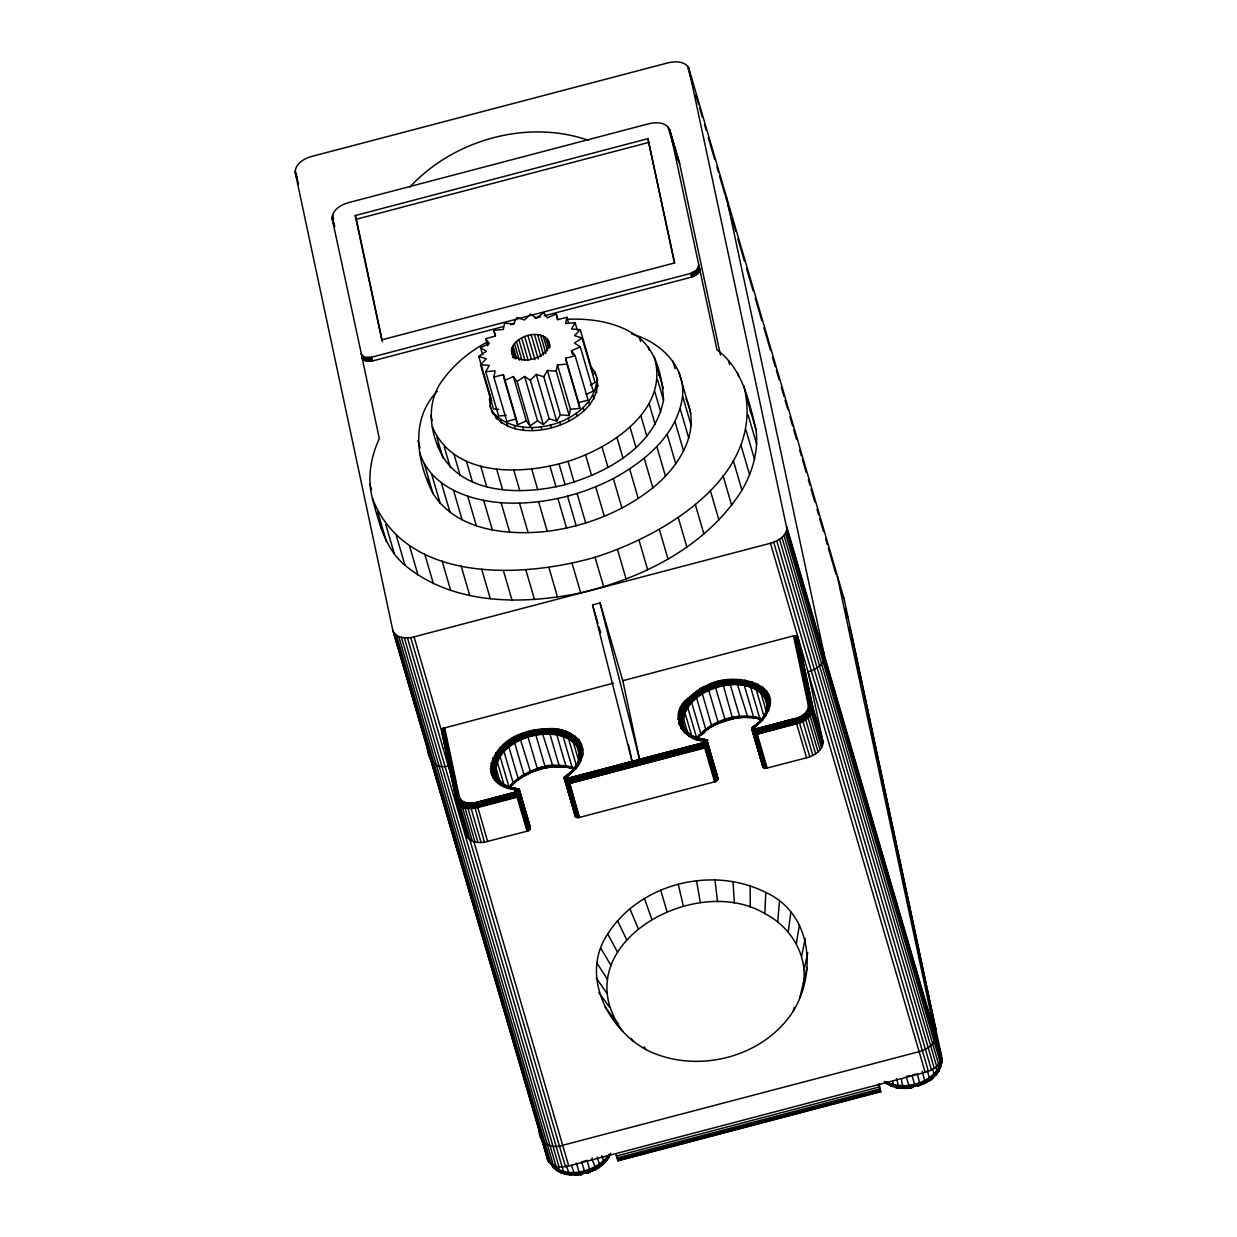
<?xml version="1.0" encoding="UTF-8"?>
<svg xmlns="http://www.w3.org/2000/svg" width="1237" height="1237" viewBox="0 0 1237 1237"><rect width="100%" height="100%" fill="white"/><g stroke="black" fill="none" stroke-linecap="round" stroke-linejoin="round"><path stroke-width="1.5" d="M508.361 787.149C465.127 765.394 522.308 725.887 549.738 730.804C563.639 730.356 582.952 738.458 580.663 755.158C580.864 757.662 576.488 765.286 579.256 760.183C585.719 756.936 582.813 745.014 579.04 740.066C565.897 725.81 543.692 727.294 526.622 732.35C492.372 738.659 470.849 786.948 519.354 790.211L517.112 797.216L477.714 807.56C470.508 809.431 459.314 809.369 456.484 800.911L441.686 731.454L442.815 728.407L613.428 683.164M580.988 756.688L578.7 747.643L581.591 744.427M710.378 726.49C711.863 723.057 719.3 725.454 718.017 721.929L708.94 690.895C706.636 678.649 692.813 695.766 687.787 698.426C666.975 713.965 683.303 743.313 706.961 740.948L705.678 746.452L715.914 781.459L579.581 817.41L576.086 817.1L574.726 813.42M941.11 1065.722L938.481 1071.505L941.11 1065.722L941.481 1055.841L844.005 598.584L688.576 67.556C684.2 60.969 674.907 61.17 668.057 62.84L311.616 156.465C304.147 158.537 294.483 163.995 295.318 172.964L392.794 630.221L547.512 1159.316C550.341 1167.774 561.536 1167.836 568.742 1165.965L925.183 1072.355C932.25 1070.33 940.398 1065.877 941.62 1057.929L786.902 528.833L688.576 67.556M941.62 1061.021L940.661 1064.81L941.604 1063.109L941.403 1056.862L941.805 1062.181L939.285 1068.768M846.525 618.036L847.561 616.753L845.319 608.712M940.661 1063.48L941.821 1061.238L940.615 1056.754M763.492 718.125C790.83 683.412 730.402 670.052 706.636 685.947M362.364 358.452L332.243 219.135C331.408 210.166 341.072 204.708 348.54 202.636L648.698 123.793C655.904 121.922 667.099 121.984 669.928 130.442L717.012 349.932C742.556 368.595 748.864 400.742 755.993 429.579C758.791 450.763 752.483 471.946 741.968 490.208C706.683 546.182 643.426 577.973 580.71 592.863C522.169 605.017 453.546 605.156 405.025 565.34C385.063 548.579 378.924 522.509 372.43 498.496C367.064 478.456 370.698 457.211 379.326 438.625L362.054 357.586L365.673 360.957L372.662 360.91L503.212 326.614M722.114 681.015L732.227 717.398C735.056 720.8 727.124 716.95 725.037 720.027M578.359 761.652C588.518 716.981 513.247 729.907 498.867 754.4C493.872 761.002 491.615 770.558 496.47 777.857C500.459 782.835 502.624 784.521 497.212 778.475C496.253 777.331 494.537 777.284 493.254 777.841M574.587 811.503L565.108 779.109M443.928 727.727L458.741 797.185C461.092 804.251 470.447 804.297 476.461 802.736L519.54 791.154L476.353 802.287C470.88 803.633 463.442 803.787 459.948 798.514L457.489 800.633L457.211 802.844M473.725 802.828L484.363 842.227L527.055 831.202L529.343 830.027L530.317 827.909L519.169 789.191C513.154 787.227 511.809 790.613 519.277 789.84L513.819 789.098L519.354 790.211M564.35 730.835L562.835 735.644L572.02 767.172C583.075 771.702 547.403 761.482 544.759 767.141C539.904 764.265 520.282 780.98 523.916 774.501L514.685 742.973L511.963 738.814M686.319 733.68C667.81 698.317 723.521 677.319 750.395 685.715C763.894 684.571 771.78 715.574 766.291 698.812C766.229 697.08 767.651 695.673 769.198 695.148M764.342 716.517L767.481 706.915L770.311 705.075M534.508 730.278L545.331 767.605L537.43 769.306M597.1 1167.481C602.697 1168.733 597.1 1158.698 597.208 1157.09M803.401 983.832C808.055 954.902 790.319 926.575 764.883 913.633L765.78 892.449C712.636 865.513 640.07 883.28 607.707 933.966C580.215 974.895 607.073 1027.916 646.054 1049.687C695.581 1074.783 763.214 1058.223 793.365 1011C817.24 971.741 811.379 913.107 765.78 892.449M484.363 842.227C478.348 843.046 470.709 842.49 467.138 836.846L456.484 800.911L457.164 798.298L459.375 796.968L444.578 727.511M622.706 1031.302C561.258 946.954 694.359 871.049 764.883 913.633M850.515 632.88L850.175 627.53M767.435 703.235L768.208 701.193L770.435 699.956M941.604 1063.109L941.573 1058.779L940.228 1056.645M698.58 735.366C701.518 735.799 706.265 732.242 705.693 729.072L696.617 698.039L693.215 693.741M685.87 398.53C702.044 431.342 678.278 467.431 652.858 487.795C622.659 511.886 585.441 526.452 547.233 531.322C506.984 535.714 456.7 530.719 432.919 493.377C416.761 461.262 409.849 419.513 437.279 391.248M519.045 735.226L530.627 772.089L523.854 776.156M777.671 921.921L779.496 901.34M497.552 779.789C484.409 740.576 559.433 717.46 578.792 748.617M567.597 319.239C592.631 318.296 619.196 322.44 639.575 337.995C657.156 353.04 662.46 378.043 663.527 400.108C654.698 446.634 607.042 472.735 565.093 484.641C522.277 495.573 457.906 495.712 438.408 447.516C428.713 425.466 427.662 399.072 443.186 379.357C454.644 363.941 469.735 351.354 486.682 342.34M593.451 1169.614C598.198 1170.867 591.255 1159.347 592.09 1158.002M917.251 1073.515L920.297 1085.421L919.632 1084.663L925.214 1082.932L922.276 1071.288M600.285 1165.038C605.774 1166.12 602.775 1157.956 601.739 1155.791M927.286 1080.751C933.44 1081.988 935.791 1073.097 931.909 1069.077M762.332 761.08L763.059 767.156L765.997 768.332L806.586 757.786C814.054 755.714 823.703 750.256 822.883 741.288L808.07 671.83C815.539 669.758 825.187 664.3 824.368 655.316L726.165 196.126M788.247 932.018L790.845 912.179M516.417 779.959L517.839 780.13L518.087 778.351L508.84 746.839L505.624 743.004M372.43 498.496C405.875 583.709 522.261 578.158 595.043 557.268C666.202 534.817 766.43 474.498 743.824 385.99M700.173 735.366L700.699 733.386L691.622 702.338L687.787 698.426M730.062 679.793L730.448 685.252L739.803 717.073L748.447 716.795M542.455 729.072L542.842 734.515L553.047 766.693L544.898 767.528L530.627 772.089L518.226 779.279L511.484 784.768L515.504 781.305M518.829 789.345L514.128 788.835C527.565 790.026 510.154 789.283 507.773 787.134C472.503 774.377 502.933 737.066 526.916 733.185C547.929 723.258 596.528 733.139 577.432 764.899C563.732 778.831 580.416 765.301 581.235 759.611M360.972 353.89L364.59 357.261L371.579 357.215L690.509 273.439L696.787 270.006L698.658 265.197M544.249 315.837L691.591 277.134L697.854 273.702L699.74 268.877M762.023 720.723L754.972 726.737L766.043 715.604M796.319 943.645L799.504 924.642M602.388 1164.96L606.408 1160.955L606.609 1157.755L609.114 1154.214M933.115 1075.633C937.862 1076.329 937.569 1070.206 935.744 1067.485M419.683 452.603C430.29 486.667 468.668 500.227 501.078 502.717C539.811 505.268 578.901 496.284 613.336 478.549C645.204 461.246 677.799 434.172 682.561 395.979C685.36 365.549 659.275 341.335 631.767 334.036M699.57 689.535L702.446 694.189L711.692 726.057L704.41 730.851M493.872 377.099L503.335 374.61L516.293 418.956L506.845 421.43L493.872 377.099L495.125 370.822L485.662 371.703L498.635 416.049L506.196 415.338M490.764 408.535L489.496 399.628L490.409 394.99M511.5 350.04C514.298 334.732 545.13 326.924 549.305 344.35C546.491 359.658 515.674 367.466 511.5 350.04L513.664 357.431M569.19 415.57L556.217 371.239L557.47 364.961L566.917 364.08L579.89 408.411L570.427 409.292L569.19 415.57L560.376 414.812L556.727 421.106L549.166 418.74L536.193 374.394L530.395 380.269L543.368 424.616L549.166 418.74M487.842 346.02L485.677 338.629L495.125 336.139L493.888 330.31L503.335 329.429L504.588 323.151L513.386 323.908L517.035 317.615L524.596 319.981L530.41 314.105L536.209 317.924L543.77 312.853L547.419 317.847L556.233 313.935L557.47 319.764L566.933 317.29L565.68 323.568L575.128 322.671L577.292 330.063M492.805 414.039L491.939 411.086C518.891 445.212 596.883 422.435 596.837 377.486C605.511 425.312 504.634 454.103 489.898 405.566M501.325 785.139C505.067 782.433 510.989 790.922 498.279 781.32C480.095 761.636 508.129 738.133 527.086 733.68C545.594 726.737 581.916 728.284 581.096 754.864C582.488 759.982 570.845 768.904 578.437 764.883M715.914 781.459L717.862 779.48L717.646 777.362L706.729 739.912C699.57 738.412 700.822 740.762 706.961 740.948M392.794 630.221C395.624 638.679 406.818 638.74 414.024 636.869L770.465 543.244C777.532 541.234 785.681 536.765 786.902 528.833M794.185 635.741L808.983 705.198C809.678 712.682 801.622 717.244 795.391 718.975L752.189 730.046L763.275 767.466L751.864 728.052L755.374 725.408L751.864 728.052L752.189 730.046L795.283 718.527C801.267 716.872 808.983 712.497 808.318 705.322L793.52 635.864L796.69 636.158L798.128 637.828M801.622 956.402L805.21 938.357M941.651 1060.295C936.007 1082.53 904.881 1091.622 885.692 1081.571L887.841 1084.277L891.475 1084.416M602.929 1162.363L604.661 1162.223L608.295 1158.219L609.3 1155.142C597.595 1171.98 569.917 1180.021 552.939 1166.769L552.583 1165.888C568.525 1178.567 593.544 1171.594 606.609 1157.755M938.976 1070.855L938.264 1063.944M511.948 784.799L513.092 782.65L504.016 751.617L500.181 747.689M793.365 1011L794.108 1007.49M606.826 1159.517C601.692 1164.589 586.462 1175.645 581.328 1173.001L580.447 1174.686L574.849 1174.949L571.432 1165.347M901.618 1078.618C901.294 1087.771 906.443 1089.843 911.901 1087.431C909.52 1090.091 906.644 1078.85 906.505 1076.345L910.123 1075.587M804.004 969.947L807.761 952.877M579.828 756.348L579.813 757.724L578.792 747.148L572.886 739.587L568.309 736.695L562.804 734.546L549.707 732.613L535.126 734.036L520.792 738.613L514.221 741.937L503.304 750.179L496.315 759.688L494.568 764.59L494.862 773.945L497.661 779.31L494.862 773.945L491.074 773.341M759.796 722.825L759.966 721.125L761.497 720.614M432.362 426.827C453.979 477.899 523.127 475.178 568.046 461.339C611.31 447.794 670.129 409.524 654.187 356.766M799.813 997.656L807.112 967.782M732.783 718.79L740.855 716.749L732.35 717.831L718.125 722.362L705.786 729.521L696.879 737.963M471.111 803.076L471.158 808.55L481.1 842.536M924.828 1083.426L929.745 1079.824L927.379 1070.361M578.359 762.1C593.513 700.389 453.592 744.055 504.65 785.201M765.966 712.775C776.728 667.284 700.977 680.195 686.272 704.935C678.495 712.899 680.659 729.443 687.927 732.783C686.288 730.711 684.061 726.985 680.86 728.578M766.059 713.301C781.614 649.935 639.715 694.56 692.674 736.726C659.553 717.816 698.843 684.556 722.315 682.608C743.87 675 783.5 690.261 763.399 717.63M765.981 712.28L768.842 710.347M767.481 706.915C767.388 710.1 768.177 695.179 764.064 693.648C755.792 684.046 741.984 682.468 730.077 683.427C708.554 685.02 673.299 702.693 684.355 728.763M910.417 1087.957L925.23 1081.803L933.734 1076.113M737.824 679.484L737.577 684.958L747.813 717.352M550.218 728.763L549.97 734.237L559.047 765.27L560.593 766.399L552.583 766.878M607.63 1158.744L609.81 1154.863M608.295 1158.219L610.738 1153.317M615.639 1153.657L618.067 1160.832L618.083 1159.919M879.213 1083.535L880.713 1091.854L878.285 1084.663M919.045 1085.545L899.175 1087.168L890.145 1085.096L889.357 1083.488M468.591 803.014L468.003 808.472L477.946 842.459M575.87 766.105L578.916 760.477M575.793 766.507L579.256 760.183M763.399 717.151L766.693 711.028M485.662 371.703L489.311 365.425L480.513 364.652L493.47 408.983L498.758 409.447M556.727 421.106L543.77 376.759L547.419 370.466L556.217 371.239M575.128 322.671L571.479 328.965L580.292 329.738L593.265 374.069M745.2 680.087L744.349 685.499L753.426 716.548L754.539 717.908L756.008 717.027M578.267 817.611L568.185 782.696L705.167 747.287L569.638 783.423L578.931 817.549L568.03 782.604L577.648 817.595L567.273 782.124L577.06 817.502L566.84 781.815L705.971 745.896L567.489 782.263L569.638 783.423L704.719 747.937L705.585 746.607L567.489 782.263C557.098 777.934 577.091 769.507 564.381 778.382L568.881 774.64L564.288 777.949M557.593 729.351L556.635 734.283L565.989 766.291L573.489 768.61M940.553 1059.088L941.249 1057.743L941.697 1059.769M732.845 718.805L718.125 723.506M912.612 1087.447L899.608 1087.725L890.145 1085.096M580.029 755.915L582.72 754.354M609.315 1156.023L604.661 1162.223M605.96 1161.512L609.145 1156.842M934.847 1075.51L939.486 1069.294M935.559 1075.216L937.816 1072.031L937.027 1072.433M936.146 1074.783L939.316 1070.113M466.256 802.658L465.081 808.024L475.023 842.01M572.143 770.852L576.597 765.193M572.082 771.223L576.983 765.007M759.781 721.465L764.049 716.022M759.688 721.867L764.451 715.79M759.704 722.315C790.737 691.05 740.051 670.81 714.553 684.015C690.447 687.772 660.079 725.81 695.936 737.824M760.724 721.65C794.927 680.999 723.459 669.604 699.926 689.875C687.03 696.895 672.418 713.177 681.479 728.361C689.102 742.138 721.295 740.917 701.812 739.51L706.868 740.484M566.778 767.141L568.402 766.306M751.941 681.572L750.55 686.86L759.626 717.908L761.25 719.331M513.092 782.65L509.087 787.273L499.825 755.776L495.805 752.73M509.18 787.783L518.195 778.846L524.04 774.98M509.83 787.242L513.216 783.609M509.876 787.876L513.123 784.011M696.771 738.458L700.791 733.835M696.694 739.123L700.822 734.252M696.555 739.633L700.76 734.623M409.71 187.22C453.268 139.936 527.148 118.891 588.348 140.307M575.22 1175.15C576.427 1173.789 563.484 1175.011 560.516 1172.413L558.134 1166.661M905.391 1088.421L906.474 1087.864M480.513 364.652L486.311 358.776L478.75 356.395L491.723 400.742M580.292 329.738L574.494 335.614L582.055 337.979L595.012 382.326L590.482 385.356M601.074 1165.161L603.842 1162.363M606.687 1160.291L598.306 1167.805M602.883 1164.62L606.408 1160.955M932.188 1077.504L937.012 1072.788M930.471 1078.308L931.971 1078.417L936.873 1073.561M931.971 1078.417L936.579 1074.226M464.153 801.993L462.468 807.204L472.41 841.191M705.755 740.7L706.775 739.958L701.812 739.51M572.777 770.048L564.799 777.3L573.504 769.878M573.118 769.924L564.799 777.3M567.489 776.511L574.416 769.986M794.85 635.71L809.647 705.167C810.374 712.96 801.993 717.692 795.499 719.486L752.374 730.448L763.059 767.156L752.142 729.861L795.283 718.527L752.374 730.448L763.94 767.976L752.189 728.005L755.158 725.624L752.003 728.021L760.6 720.692M754.957 726.305L761.018 720.599M757.879 683.891L755.884 688.452L764.002 716.393M570.288 733.17L568.293 737.793L576.411 765.672M510.989 784.645C527.441 768.223 553.96 760.26 576.102 768.78M512.35 784.737L518.179 779.65M699.462 735.52L711.692 726.057M699.848 735.489L705.801 730.278M755.668 725.299L751.802 728.129L756.441 725.346L751.972 729.119L756.889 725.516M506.984 787.706L509.598 787.273L503.614 784.521M694.575 738.427L696.338 737.639L697.869 739.092M600.053 602.945L622.799 680.706L639.575 759.425L707.147 742.092L564.675 779.511L632.076 761.389L592.554 604.908L600.053 602.945L639.575 759.425L707.147 741.875L717.862 779.48L707.023 743.159L565.263 780.392L575.731 816.807L564.258 777.331L567.876 774.625L564.211 777.501L568.51 774.548M905.02 1088.235L911.669 1086.89M462.375 801.066L460.38 803.663L460.241 806.045L470.184 840.031M603.47 1163.553C600.888 1167.388 571.2 1180.902 599.558 1166.537M598.77 1167.728L603.239 1164.156M933.641 1076.824L925.276 1082.437L917.591 1085.715L925.214 1082.932M928.477 1081.076L933.425 1077.427M795.391 718.975L752.266 730.247L795.376 718.929L752.684 730.897L763.569 767.744L752.05 728.005L755.158 725.624M898.82 1086.627C895.372 1089.936 892.604 1084.23 892.635 1081.293M564.211 777.501L567.876 774.625L564.319 777.315C597.502 760.786 579.519 722.052 542.394 729.505C507.263 727.526 460.69 780.733 518.257 789.871M752.189 728.005L755.003 725.918M751.895 728.686L756.441 725.346M751.818 728.253L756.023 725.269M571.973 1174.485L565.912 1174.33L563.5 1171.563L407.452 637.859M896.423 1078.494C897.876 1080.349 897.505 1090.06 902.144 1087.756M762.827 686.999L760.446 691.313L766.414 711.94M575.22 736.278L572.839 740.638L579.349 763.043M478.75 356.395L486.311 351.339L480.513 347.52L489.326 343.623L485.677 338.629M543.368 424.616L537.554 420.812L529.993 425.868L517.035 381.537L524.596 376.465L530.395 380.269M582.055 337.979L574.494 343.051L580.292 346.855L593.25 391.201L586.214 394.325M517.236 780.238L524.086 775.754M517.576 780.238L524.009 776.001M705.075 730.974L711.692 726.382M711.538 726.815L710.672 726.707L718.218 722.748M688.916 735.86L690.973 735.211L692.473 736.247M460.953 799.906L458.695 802.272L458.463 804.576L468.406 838.562M594.317 1170.14L599.419 1167.079M594.641 1170.14L599.156 1167.481M927.92 1080.999L919.911 1085.096M924.503 1083.411L929.59 1080.365M508.562 786.918L519.014 789.221L529.714 825.234M766.646 690.787L763.94 694.792L767.775 708.121M579.04 740.066L576.349 744.133L580.168 757.384M523.112 776.016L530.085 772.476L545.316 767.868M523.406 776.156L530.658 772.414M710.95 726.861L718.249 723.057M711.198 726.939L718.249 723.289M496.702 781.815L500.397 782.14M684.308 732.551L687.927 732.783M529.993 425.868L526.343 420.874L517.53 424.786L504.572 380.455L513.386 376.543L517.035 381.537M572.561 354.462L571.479 350.767L580.292 346.855M595.043 1169.645L587.977 1172.707C578.22 1172.259 565.726 1176.944 556.325 1169.924L554.47 1164.759M587.065 1160.244L590.235 1171.779L587.915 1172.691L594.889 1169.986M925.075 1083.256L918.086 1085.962M586.725 1171.918L590.204 1171.331L587.915 1172.691M529.838 772.166L535.915 769.878M530.085 772.476L537.739 769.955L526.622 732.35M717.445 722.903L725.207 720.104L714.228 683.087M717.661 723.166L732.938 718.295M717.847 723.367L725.207 720.104M574.478 1174.578L582.952 1172.908M909.906 1087.354L913.122 1086.194L909.906 1087.354L912.875 1086.952M574.849 1174.949L581.73 1174.145M911.901 1087.431L910.633 1087.972M576.318 1163.058L579.736 1174.083L582.921 1173.016M763.569 767.744L753.07 731.361L795.654 720.073C802.365 718.218 811.055 713.301 810.312 705.229L795.499 635.772M764.389 768.146L753.843 732.072L795.886 721.032L753.302 731.593L795.747 720.444L753.07 731.361L754.446 732.536L795.979 721.357C803.091 719.377 812.292 714.166 811.503 705.616L796.69 636.158M797.2 636.483L811.998 705.94C812.817 714.677 803.416 719.996 796.149 722.006L754.446 732.536L757.245 734.144L796.504 723.305C803.756 724.356 820.734 706.853 808.318 705.322M585.302 1160.801L581.746 1161.945L584.838 1172.413L586.122 1172.119M590.08 1170.728L579.457 1173.511M915.473 1074.087L911.932 1075.216L915.009 1085.684L913.756 1086.071M920.266 1083.999L909.643 1086.797M582.828 749.235C581.436 749.545 580.045 750.581 579.844 752.081C580.4 746.684 571.123 736.51 562.789 735.118C536.657 728.129 492.991 742.231 495.202 774.316M582.704 1173.666L579.736 1174.083L581.869 1174.3L580.632 1174.516M443.341 728.036L458.138 797.478C460.597 804.823 470.323 804.885 476.585 803.261L519.416 792.438L530.256 828.759L519.509 791.989L476.554 803.153L519.54 791.634L476.461 802.736L487.656 841.547M564.582 779.325L707.147 742.092M647.91 138.668L674.412 263.002L381.754 339.866L355.251 215.547L647.91 138.668L674.691 262.924M382.434 341.675L356.333 219.243L648.992 142.363M510.68 324.651L514.406 323.677M534.925 318.28L540.523 316.811M566.917 364.08L565.68 358.235L575.128 355.761L588.101 400.092L578.638 402.582L579.89 408.411M622.799 680.706L793.52 635.864M732.922 718.558L725.284 720.398M519.509 790.953L476.461 802.736L519.555 791.371L530.348 828.326L519.525 791.866L476.554 803.153M707.116 741.674L564.536 779.124L575.483 816.466L564.984 780.037L707.1 742.71L564.922 779.944M575.483 816.466L564.783 779.743L707.147 742.355L564.69 779.557M476.585 803.261L519.509 791.989M476.724 803.849L519.416 792.438L530.054 829.192L519.246 793.072L476.724 803.849C470.23 805.519 460.164 805.473 457.613 797.865L442.815 728.407M706.853 743.793L565.711 780.872L576.086 817.1L565.263 780.392L706.976 743.36L717.352 780.346L706.76 744.086L565.711 780.872L706.605 744.473L566.237 781.351L577.06 817.502M519.153 793.365L476.817 804.22L519.246 793.072L529.745 829.625L519.153 793.365L476.879 804.467C470.184 806.199 459.793 806.153 457.164 798.298L442.367 728.84M568.185 782.696L705.585 746.607M705.167 747.287L568.912 783.083L578.931 817.549M806.586 757.786L796.489 723.243L756.518 733.804L766.6 768.254M616.351 1156.038L878.997 1087.06M616.969 1158.002L879.615 1089.024M617.479 1159.486L880.125 1090.508M627.391 1157.476L632.988 1156.007M636.715 1155.033L642.297 1153.564M646.023 1152.59L651.605 1151.121M655.332 1150.132L670.238 1146.22M673.964 1145.246L679.546 1143.777M683.272 1142.802L688.87 1141.334M692.596 1140.359L698.178 1138.89M707.487 1136.432L722.393 1132.52M726.119 1131.546L731.701 1130.077M735.427 1129.103L741.025 1127.634M744.751 1126.66L750.333 1125.191M763.368 1121.758L768.966 1120.289M782 1116.872L793.18 1113.934M796.906 1112.96L802.488 1111.491M806.215 1110.501L821.121 1106.589M824.847 1105.615L830.429 1104.146M834.155 1103.172L839.753 1101.703M843.479 1100.729L849.061 1099.26M862.096 1095.827L867.694 1094.358M617.851 1160.445L880.497 1091.451M618.067 1160.832L880.806 1091.683M564.783 779.743L707.116 742.587L717.862 779.48M795.499 719.486L752.684 730.897L763.275 767.466M753.302 731.593L795.808 720.707C802.736 718.774 811.704 713.703 810.931 705.384L796.133 635.926M753.843 732.072L795.979 721.357L796.489 723.243L755.792 733.417L765.997 768.332M796.504 723.305L755.792 733.417L796.35 722.764C803.648 720.475 813.25 715.264 812.415 706.342L797.602 636.885M565.912 1174.33L567.257 1174.207L564.768 1173.418M678.68 724.062L682.747 724.944L684.324 729.552M580.447 1174.686L582.534 1174.006L579.736 1174.083M586.817 1171.996L590.204 1171.331M589.956 1172.073L588.379 1172.769L589.724 1171.81M732.474 718.187L746.978 716.78L755.714 717.383M732.598 718.481L740.777 717.104M732.691 718.666L740.669 717.367M548.486 766.754L551.671 766.26M545.022 767.821L553.047 766.693M545.13 768.007L552.908 766.878M580.23 1174.671L582.21 1174.392M582.472 1174.114L579.983 1174.47L582.441 1174.176M890.702 1085.684L893.686 1086.302M563.515 1173.032L556.325 1169.924M490.239 768.424L493.176 768.78L494.893 770.651M677.845 719.145L682.283 720.877L685.7 732.335M448.335 766.12C433.151 769.259 427.012 757.956 427.167 743.684M808.441 706.992L811.642 707.61L813.08 709.373L823.022 743.375M739.664 716.718L753.58 716.981L762.518 719.408M739.958 717.352L755.436 717.646M740.113 717.537L748.246 717.073M552.243 766.414L567.752 766.971M552.413 766.708L567.427 767.141M490.764 763.244L495.187 765.44L500.707 784.165M678.371 713.965L682.778 716.115L688.313 734.886M900.072 1088.112L906.133 1088.235M900.582 1088.313L905.762 1088.421M566.252 1165.223L569.422 1174.454L575.947 1174.964M808.086 708.724L811.225 709.682L812.647 711.553L822.59 745.54M747.38 717.259L755.127 717.831M562.634 766.244L568.092 766.693M492.651 757.956L496.918 760.585L504.572 786.608M680.242 708.693L684.494 711.26L692.179 737.329M564.582 777.284L565.587 777.439M513.819 789.098L519.262 789.763M702.168 739.339L706.775 739.958L702.523 739.293M558.49 1171.3L554.099 1168.192L550.496 1163.027L553.449 1167.542L559.371 1171.424L556.743 1169.243M514.778 788.572L519.184 789.237M696.338 737.639L706.482 740.02L716.764 774.625L706.528 740.004L702.863 739.355L706.172 740.283L710.997 756.766M530.348 828.326L518.891 789.299L508.175 786.979M895.464 1087.4L901.634 1088.127M896.098 1087.617L901.093 1088.313M565.294 1174.129L570.922 1175.042M807.297 710.471L811.658 713.734L821.6 747.736M515.087 788.587L519.014 789.221M706.172 740.283L695.905 737.685M515.396 788.696L518.891 789.299L528.926 823.502M753.766 717.336L762.007 719.099M753.998 717.615L761.636 719.254M754.261 717.816L760.894 719.3M566.221 766.677L574.324 768.409M566.484 766.971L573.906 768.564M683.412 703.451L687.602 706.961L696.678 738.01C711.971 719.547 739.571 711.26 762.348 718.975M695.457 737.824L703.683 740.205L703.173 739.54M510.262 788.371L516.262 789.964L515.891 789.175M806.076 712.187L810.127 715.883L820.069 749.869M536.193 374.394L543.77 376.759M894.939 1086.704L897.443 1087.478M891.351 1086.117L896.748 1087.648M566.577 1174.361L560.516 1172.413M759.997 718.697L763.013 720.073M572.205 767.651L574.927 768.734M572.453 768.053L575.19 769.12M885.058 1081.973C903.721 1092.348 931.909 1084.385 941.11 1064.81L939.904 1060.325M553.836 1166.414L552.893 1165.981L554.872 1168.702M690.973 735.211L697.111 737.917M690.478 735.211L697.421 738.211M502.717 784.505L509.876 787.567M804.467 713.826L808.132 717.924L818.059 751.91M886.512 1083.21L892.867 1086.426M887.13 1083.828L892.078 1086.364M556.944 1170.542L561.892 1173.078M687.107 732.211L692.194 735.845M802.519 715.311L805.689 719.779L815.631 753.766M884.285 1081.463L887.841 1084.277M557.779 1169.274L560.315 1171.377M550.527 1162.502L551.377 1164.728L550.218 1161.574L552.073 1165.424L550.852 1163.924M613.196 1018.716L618.237 1023.54M554.099 1168.192L552.939 1166.769M527.611 821.894L528.848 823.378M800.293 716.61L802.906 721.403L812.848 755.405M604.537 1006.253L614.634 1019.675M715.821 773.249L717.305 775.97M631.102 1038.446L633.282 1041.399M591.209 367.049L594.796 371.966L597.703 380.439M571.479 350.767L575.128 355.761M598.832 992.553L609.331 1006.918M457.118 801.746C461.432 808.256 470.617 808.055 477.389 806.416L518.071 795.731L528.307 830.723M684.741 729.119L685.252 730.031M596.28 978.034L606.95 993.373M644.106 1046.889L646.054 1049.687M596.93 963.113L607.553 979.488M658.532 374.595L660.233 377.455M600.78 948.284L611.14 965.664M766.291 698.812C745.555 668.939 680.938 688.143 683.056 725.392M578.7 748.138C558.846 716.61 483.234 740.576 497.259 780.64M550.62 1162.842L552.073 1165.424L551.192 1163.569M607.707 933.966L617.588 952.32M797.865 717.692L809.802 756.75M750.101 410.607L752.467 415.539M617.495 920.606L626.711 939.873M812.724 706.791L822.883 741.288M629.849 908.607L638.215 928.693M837.248 575.963L935.435 1035.153C936.27 1044.121 926.606 1049.579 919.137 1051.651L562.696 1145.276C551.563 1149.405 537.523 1142.895 539.456 1129.18M843.294 596.651L844.005 598.584M720.46 355.096L679.654 163.701L669.217 128.509M459.375 796.968L459.948 798.514M456.422 799.844C458.494 808.812 470.369 808.921 477.559 807.019L517.607 796.489L527.704 831.001M467.138 836.846L464.03 823.641M644.4 898.34L651.775 919.122M847.221 616.691L847.561 617.727M573.056 804.885L574.726 810.39M717.939 779.047L706.482 740.02L702.863 739.355L706.683 739.912L717.939 779.047L706.435 740.082L716.532 774.223M752.05 728.005L761.126 758.621M660.697 890.114L666.975 911.453M687.308 65.824L693.756 87.873M695.905 95.218L698.596 104.403M699.663 108.067L702.353 117.252M704.502 124.597L706.111 130.117M708.26 137.462L714.708 159.511M716.857 166.856L718.465 172.36M719.532 176.041L724.913 194.41M725.454 196.25L727.078 201.817M728.16 205.528L730.866 214.79M731.948 218.485L735.752 231.458M737.917 238.88L744.411 261.1M746.576 268.522L753.086 290.757M755.25 298.163L761.76 320.398M763.925 327.805L770.419 350.04M772.584 357.447L775.305 366.724M776.388 370.42L779.094 379.682M781.258 387.104L783.964 396.366M785.047 400.077L787.753 409.339M789.933 416.745L792.639 426.007M793.721 429.718L796.427 438.98M799.674 450.098L801.298 455.649M802.396 459.36L806.184 472.333M808.349 479.74L809.972 485.306M811.055 489.002L814.843 501.975M817.023 509.381L818.647 514.948M819.729 518.643L823.517 531.616M825.682 539.038L827.306 544.589M828.388 548.3L835.98 574.231M840.526 589.755L842.026 594.92M786.763 526.746L941.481 1055.841M669.928 130.442L679.654 163.701M786.469 530.998L941.202 1060.109M667.949 126.777L673.902 147.11M676.051 154.486L677.675 160.037M747.349 400.03L755.993 429.579M785.48 533.193L940.197 1062.289M737.515 372.832L738.597 376.527M783.964 535.343L938.682 1064.438M748.06 414.735L756.704 444.299M781.954 537.368L936.672 1066.48M728.531 360.756L729.614 364.451M779.526 539.224L934.244 1068.335M698.735 266.125L699.817 269.821M698.58 267.099L699.663 270.795M745.926 429.888L754.57 459.453M698.194 268.089L699.276 271.784M697.591 269.063L698.673 272.758M776.743 540.863L931.461 1069.959M696.787 270.006L697.854 273.702M695.782 270.888L696.864 274.583M694.637 271.692L695.72 275.387M773.697 542.208L928.415 1071.319M693.338 272.403L694.421 276.098M691.962 272.99L693.045 276.686M770.465 543.244L925.183 1072.355M740.994 445.274L749.637 474.838M690.509 273.439L691.591 277.134M733.325 460.643L741.968 490.208M723.042 475.781L731.685 505.345M678.927 372.028L690.787 413.22M672.959 361.312L675.124 368.703M682.561 395.979L691.205 425.543M710.301 490.455L718.944 520.019M767.466 703.003C752.946 667.207 679.206 688.53 683.257 725.887M680.149 408.689L688.793 438.254M674.969 421.554L683.613 451.118M657.295 367.745L663.341 388.433M695.287 504.433L703.93 533.997M648.234 346.762L649.239 350.21M657.481 379.419L663.527 400.108M767.187 768.131L757.245 734.144L796.643 723.8C804.112 721.728 813.776 716.269 812.941 707.286L797.927 637.333M639.575 337.995L640.58 341.443M765.425 768.332L755.096 733L796.195 722.192L754.446 732.536L764.883 768.27M654.729 391.48L660.774 412.168M667.13 434.28L675.773 463.829M649.116 403.618L655.162 424.306M678.232 517.53L686.875 547.079M656.816 446.588L665.46 476.152M640.781 415.508L646.843 436.197M644.214 458.231L652.858 487.795M629.958 426.873L636.004 447.562M659.383 529.529L668.026 559.078M629.618 468.962L638.261 498.526M712.064 760.43L715.28 771.424M616.907 437.388L622.953 458.077M716.95 780.748L706.451 744.86L566.237 781.351L706.312 745.184L566.84 781.815L706.095 745.664L716.47 781.135M705.214 747.225L715.295 781.722M594.796 371.966L595.662 374.935M704.719 747.937L714.661 781.923M597.239 383.424L598.105 386.392M596.018 389.624L596.883 392.577M639.034 540.244L647.678 569.809M593.188 395.871L594.054 398.824M566.933 317.29L568.541 322.826M613.336 478.549L621.979 508.098M588.843 401.979L589.709 404.932M601.971 446.789L608.016 467.493M556.233 313.935L557.856 319.471M583.122 407.777L583.988 410.73M565.68 358.235L578.638 402.582M617.479 549.537L626.123 579.102M576.195 413.081L577.06 416.034M595.693 486.775L604.336 516.324M585.549 454.845L591.595 475.534M557.47 364.961L570.427 409.292M548.455 340.33L550.063 345.865M547.187 338.598L549.893 347.844M545.409 337.144L548.656 348.215M568.262 417.735L569.128 420.688M543.182 335.969L547.512 350.751M540.569 335.15L545.965 353.627M537.647 334.701L543.584 355.019M547.419 370.466L560.376 414.812M534.492 334.624L540.986 356.797M559.572 421.585L560.438 424.538M531.23 334.933L538.25 358.946M568.046 461.339L574.092 482.028M577.091 493.47L585.735 523.035M595.043 557.268L603.687 586.817M527.936 335.614L534.956 359.627M524.72 336.65L531.199 358.823M550.403 424.523L551.269 427.476M559.031 463.937L565.093 484.641M521.658 337.995L528.153 360.168M567.551 496.207L576.195 525.771M518.891 339.634L524.828 359.952M516.447 341.489L521.859 359.967M541.002 426.456L541.868 429.409M592.554 604.908L597.966 623.417M599.048 627.128L600.672 632.679M524.596 376.465L537.554 420.812M514.437 343.53L519.308 360.153M549.939 466.102L555.985 486.79M557.918 498.511L566.561 528.075M512.922 345.664L516.695 358.606M511.932 347.86L515.164 358.946M512.35 354.06L513.432 357.756M511.639 352.112L513.262 357.663M572.066 563.299L580.71 592.863M531.694 427.337L532.559 430.29M513.386 376.543L526.343 420.874M522.725 427.121L523.591 430.074M493.888 330.31L495.511 335.861M531.663 468.993L537.724 489.697M538.59 501.774L547.233 531.322M514.391 425.837L515.257 428.791M506.923 423.502L507.788 426.456M548.903 567.551L557.547 597.115M480.513 347.52L482.677 354.911M500.583 420.193L501.449 423.147M513.726 469.967L519.787 490.672M495.527 416.003L496.393 418.972M489.496 399.628L490.362 402.582M519.509 503.181L528.153 532.745M496.578 468.993L502.639 489.682M525.88 569.963L534.523 599.528M501.078 502.717L509.721 532.281M480.667 466.086L486.729 486.775M569.638 783.423L579.581 817.41M565.634 779.171L568.293 788.325M570.458 795.669L572.051 801.159M576.535 817.332L564.969 779.109M483.698 500.397L492.341 529.946M503.351 570.504L511.994 600.069M466.411 461.308L472.457 482.013M467.725 496.253L476.369 525.802M454.149 454.814L460.21 475.503M481.657 569.159L490.3 598.708M444.238 446.758L450.283 467.447M453.531 490.378L462.174 519.942M430.708 415.462L432.223 420.642M436.908 437.341L442.954 458.03M441.393 482.909L450.036 512.458M461.123 565.943L469.766 595.492M431.574 473.987L440.217 503.552M355.251 215.547L356.333 219.243M417.859 440.604L420.023 447.995M424.276 463.813L432.919 493.377M519.107 791.402L530.054 829.192M529.343 830.027L518.86 794.139L477.049 805.117C470.184 806.895 459.499 806.849 456.809 798.777L442.011 729.32M528.864 830.398L518.489 794.927L477.219 805.766C470.215 807.591 459.314 807.529 456.561 799.303L441.748 729.845M517.112 797.216L527.055 831.202M442.057 560.902L450.701 590.466M332.537 214.882L333.619 218.578M332.104 217.047L334.794 226.294M332.243 219.135L334.407 226.526M371.579 357.215L372.662 360.91M370.095 357.524L371.177 361.219M368.626 357.694L369.708 361.374M367.188 357.694L368.27 361.39M424.755 554.13L433.398 583.694M365.827 357.555L366.91 361.25M364.59 357.261L365.673 360.957M363.492 356.813L364.559 360.508M362.549 356.241L363.632 359.936M361.807 355.545L362.889 359.24M409.447 545.718L418.091 575.267M295.179 170.876L297.328 178.221M295.318 172.964L298.534 183.988M396.381 535.791L405.025 565.34M385.758 524.488L394.402 554.052M369.925 484.193L371.533 489.728M377.733 511.994L386.377 541.559M414.024 636.869L444.825 742.185M473.833 841.407L568.742 1165.965M410.73 637.55L453.206 782.805M454.288 786.516L455.912 792.067M469.457 838.392L565.448 1166.646M404.313 637.782L559.031 1166.878M401.391 637.333L556.109 1166.429M398.778 636.514L553.496 1165.61M396.536 635.339L551.269 1164.45M394.773 633.885L549.491 1162.981M393.505 632.153L548.223 1161.265M519.525 791.866L530.256 828.759M707.023 743.159L717.661 779.913M567.489 782.263L577.648 817.595M795.979 721.357L795.654 720.073M822.93 649.703L824.368 655.316M678.247 884.161L683.319 905.917M850.639 630.174L935.775 1029.54L935.311 1026.911M851.721 638.539L853.329 646.07M855.339 655.486L856.947 663.017M857.751 666.789L860.967 681.865M867.786 713.888L869.395 721.418M871.405 730.835L873.013 738.381M873.817 742.138L877.033 757.214M883.852 789.237L885.46 796.783M886.264 800.54L889.078 813.73M889.882 817.502L891.892 826.919M899.917 864.601L901.526 872.131M902.33 875.904L905.144 889.078M905.948 892.851L907.943 902.268M912.365 922.988L913.973 930.533M915.983 939.95L917.591 947.48M918.395 951.253L922.802 971.973M928.43 998.352L930.038 1005.882M930.842 1009.655L933.657 1022.844M934.461 1026.602L935.265 1030.375M628.473 744.519L632.076 761.389M516.602 420.41L517.53 424.786M503.335 374.61L504.572 380.455M545.594 1150.271L547.512 1159.316M441.609 730.387L456.391 800.385M617.495 1156.858L617.866 1158.636M379.821 520.901L381.073 528.06M696.524 880.698L700.358 902.685M427.801 478.734L428.327 482.167M437.852 443.727L438.408 447.516M714.971 879.801L717.553 901.85M733.031 881.502L734.361 903.443M941.759 1060.109L941.805 1062.181M750.132 885.769L750.302 907.401M567.659 774.779L564.443 777.284L567.659 774.779M567.35 775.661L565.093 777.346L567.35 775.661M796.319 722.64L755.096 733L796.35 722.764M920.374 1084.602L917.004 1085.266L920.374 1084.602M571.958 801.143L565.294 779.14L571.958 801.205"/></g></svg>
